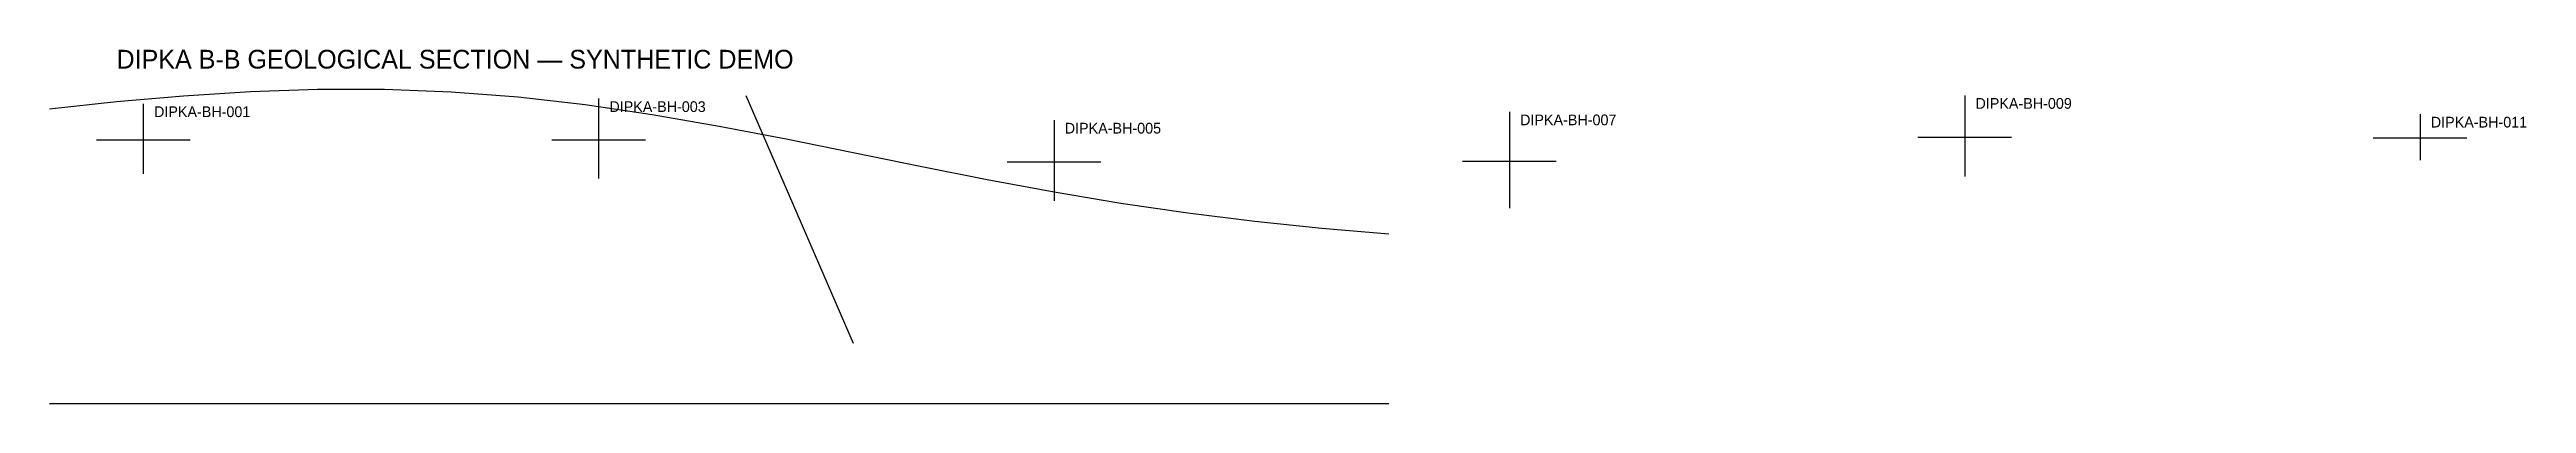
# Model space of a CAD drawing. Header units: metres. Extents: x 0 to 1849, y 100 to 364.
import ezdxf

# ---------------------------------------------------------------- set-up
doc = ezdxf.new("R2010")
doc.units = ezdxf.units.M
for name, color, linetype in [('BOREHOLE', 7, 'Continuous'), ('COAL', 7, 'Continuous'), ('FAULT', 7, 'Continuous'), ('GROUND', 7, 'Continuous'), ('TEXT', 7, 'Continuous')]:
    doc.layers.add(name, color=color, linetype=linetype)

msp = doc.modelspace()

# ---------------------------------------------------------------- linework, layer by layer
at = {"layer": 'BOREHOLE'}
for p, q in [((70, 323.8), (70, 271.3)), ((410, 327.6), (410, 267.9)), ((1090, 317.7), (1090, 245.9)), ((1430, 330), (1430, 269.4)), ((1770, 316), (1770, 281.7)), ((750, 311.5), (750, 251.3))]:
    msp.add_line(p, q, dxfattribs=at)
at = {"layer": 'COAL'}
for p, q in [((35, 296.8), (105, 296.8)), ((375, 296.9), (445, 296.9)), ((1395, 298.8), (1465, 298.8)), ((1735, 298.4), (1805, 298.4)), ((715, 280.5), (785, 280.5)), ((1055, 280.8), (1125, 280.8))]:
    msp.add_line(p, q, dxfattribs=at)
at = {"layer": 'FAULT'}
msp.add_line((520, 330), (600, 145), dxfattribs=at)
at = {"layer": 'GROUND'}
msp.add_lwpolyline([(0, 320), (50, 325.3), (100, 329.7), (150, 333), (200, 334.7), (250, 334.7), (300, 332.7), (350, 328.8), (400, 323.1), (450, 315.8), (500, 307.1), (550, 297.5), (600, 287.4), (650, 277.2), (700, 267.2), (750, 257.9), (800, 249.5), (850, 242.2), (900, 236), (950, 230.9), (1000, 226.7)], dxfattribs=at)
at = {"layer": 'TEXT'}
msp.add_line((0, 100), (1000, 100), dxfattribs=at)

# ---------------------------------------------------------------- texts
for s, height, p in [('DIPKA B-B GEOLOGICAL SECTION — SYNTHETIC DEMO', 14, (50, 350)), ('DIPKA-BH-001', 8, (78, 313.8)), ('DIPKA-BH-003', 8, (418, 317.6)), ('DIPKA-BH-007', 8, (1098, 307.7)), ('DIPKA-BH-009', 8, (1438, 320)), ('DIPKA-BH-005', 8, (758, 301.5)), ('DIPKA-BH-011', 8, (1778, 306))]:
    msp.add_text(s, height=height, dxfattribs=at).set_placement(p)

doc.saveas('drawing.dxf')
